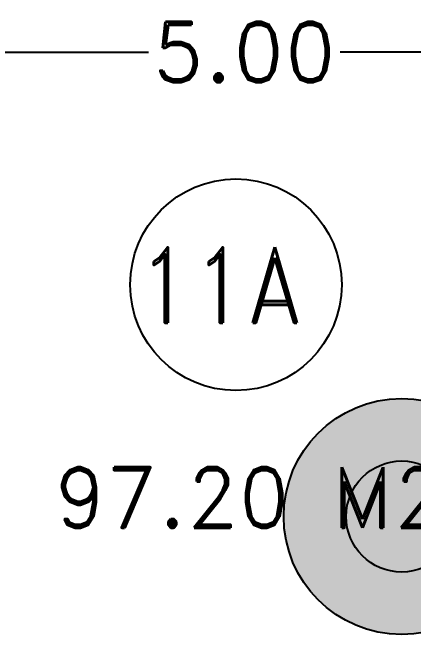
# Model space of a CAD drawing. Header units: millimetres. Extents: x 1590 to 1932, y -48 to 167.
# Drawn here: x 1631.23 to 1634.55, y 107.71 to 112.86 of the extents above; entities that cross this region are included whole.
import ezdxf

# ---------------------------------------------------------------- set-up
doc = ezdxf.new("R2010")
doc.units = ezdxf.units.MM
doc.header["$LTSCALE"] = 0.1
doc.header["$MEASUREMENT"] = 0
doc.header["$PDMODE"] = 35
doc.header["$PDSIZE"] = 0.75
doc.layers.get('0').update_dxf_attribs({"linetype": 'CONTINUOUS'})
doc.layers.get('DEFPOINTS').update_dxf_attribs({"linetype": 'CONTINUOUS'})
doc.layers.add('CAMARAS', color=253, linetype='CONTINUOUS')
doc.layers.add('TEXT', color=3, linetype='CONTINUOUS')
doc.styles.add('ROMAND', font='romand.shx')
doc.dimstyles.new('URBA', dxfattribs={"dimtxt": 20, "dimasz": 0.5, "dimexe": 1.25, "dimexo": 0.63, "dimgap": 0.63, "dimtad": 0, "dimtih": 1, "dimtoh": 1, "dimzin": 1, "dimdsep": 46, "dimtxsty": 'ROMAND', "dimcen": 2.5, "dimclrd": 1, "dimclre": 1, "dimclrt": 3, "dimadec": 0, "dimazin": 0, "dimtfac": 1, "dimtmove": 0, "dimatfit": 3, "dimfxl": 1, "dimtvp": 1, "dimtolj": 1, "dimtzin": 1, "dimarcsym": 0})

# ---------------------------------------------------------------- blocks, each defined once
blk = doc.blocks.new('UTP1$0$DIMBLOCK')
at = {"color": 4}
blk.add_line((-5.25, -5.25), (5.25, 5.25), dxfattribs=at)
at = {"color": 1}
blk.add_line((-7.5, 0), (10.5, 0), dxfattribs=at)
blk = doc.blocks.new('*D316')
at = {"color": 1, "linetype": 'Continuous', "transparency": 16777216}
for p, q in [((1630.7358, 112.7392), (1630.7358, 112.352)), ((1635.7358, 112.7392), (1635.7358, 112.352)), ((1630.7558, 112.532), (1632.3566, 112.532)), ((1635.7158, 112.532), (1633.9443, 112.532))]:
    blk.add_line(p, q, dxfattribs=at)
at = {"layer": 'DEFPOINTS', "color": 0, "linetype": 'Continuous', "transparency": 16777216}
for p in [(1630.7358, 112.8017), (1635.7358, 112.8017), (1635.7358, 112.532)]:
    blk.add_point(p, dxfattribs=at)
at = {"color": 1, "linetype": 'Continuous', "transparency": 16777216, "xscale": 0.02, "yscale": 0.02, "zscale": 0.02, "rotation": 180}
blk.add_blockref('UTP1$0$DIMBLOCK', (1630.7358, 112.532), dxfattribs=at)
at = {"color": 1, "linetype": 'Continuous', "transparency": 16777216, "xscale": 0.02, "yscale": 0.02, "zscale": 0.02}
blk.add_blockref('UTP1$0$DIMBLOCK', (1635.7358, 112.532), dxfattribs=at)
at = {"color": 3, "linetype": 'Continuous', "transparency": 16777216, "insert": (1633.1505, 112.532), "char_height": 0.5, "attachment_point": 5, "style": 'ROMAND'}
blk.add_mtext('\\A1;5.00', dxfattribs=at)
blk = doc.blocks.new('cams')
at = {"layer": 'CAMARAS', "linetype": 'Continuous', "true_color": 0xffffff}
h = blk.add_hatch(color=7, dxfattribs=at)
h.dxf.hatch_style = 1
h.paths.add_polyline_path([(-0.9771, 0, 1), (0.9771, 0, 1)])
h.paths.add_polyline_path([(0.4598, 0, -1), (-0.4598, 0, -1)], flags=16)
at = {"layer": 'CAMARAS', "linetype": 'Continuous', "true_color": 0x939598}
h = blk.add_hatch(color=252, dxfattribs=at)
h.dxf.hatch_style = 1
h.paths.add_polyline_path([(-0.4598, 0, 1), (0.4598, 0, 1)])
at = {"layer": 'CAMARAS', "color": 0, "linetype": 'Continuous'}
for radius in [0.9771, 0.9771, 0.9771, 0.4598]:
    blk.add_circle((0, 0), radius, dxfattribs=at)

msp = doc.modelspace()

# ---------------------------------------------------------------- linework, layer by layer
at = {"color": 2, "linetype": 'Continuous'}
msp.add_circle((1633.0805, 110.6061), 0.8758, dxfattribs=at)
at = {"layer": 'CAMARAS', "color": 2, "linetype": 'Continuous', "lineweight": 0}
for start, end in [(0, 180), (180, 0)]:
    msp.add_arc((1633.0805, 110.6061), 0.8758, start, end, dxfattribs=at)

# ---------------------------------------------------------------- block references
at = {"layer": 'CAMARAS', "color": 0, "linetype": 'Continuous'}
msp.add_blockref('cams', (1634.4531, 108.6872), dxfattribs=at)

# ---------------------------------------------------------------- texts
at = {"layer": 'TEXT', "style": 'ROMAND', "width": 0.85}
msp.add_text('11A', height=0.625, dxfattribs=at).set_placement((1632.2648, 110.2919))
at = {"layer": 'TEXT', "style": 'ROMAND'}
msp.add_text('97.20 M2', height=0.5, dxfattribs=at).set_placement((1631.5779, 108.5948))

# ---------------------------------------------------------------- dimensions: what is measured, and where the dimension line sits
at = {"color": 7, "linetype": 'Continuous'}
dim = msp.add_linear_dim(base=(1635.7358, 112.532), p1=(1630.7358, 112.8017), p2=(1635.7358, 112.8017), dimstyle='URBA', override={"dimtxt": 0.5, "dimasz": 0.02, "dimexe": 0.18, "dimexo": 0.0625, "dimgap": 0.02, "dimzin": 0, "dimblk1": 'UTP1$0$DIMBLOCK', "dimblk2": 'UTP1$0$DIMBLOCK', "dimsah": 1, "dimcen": 0.09, "dimtdec": 4, "dimtofl": 0, "dimtvp": 0, "dimtzin": 0}, dxfattribs=at)
dim.commit()
dim.dimension.update_dxf_attribs({"geometry": '*D316', "text_midpoint": (1633.1505, 112.532), "dimtype": 160})

doc.saveas('drawing.dxf')
